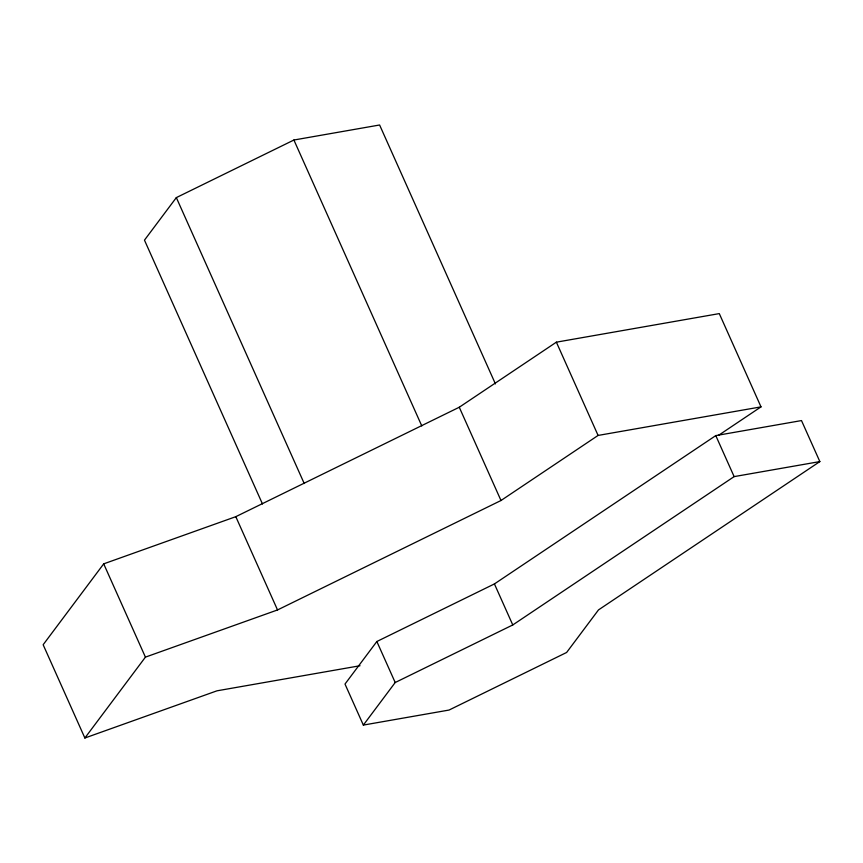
<?xml version="1.0" encoding="UTF-8"?>
<svg xmlns="http://www.w3.org/2000/svg" width="863" height="863" viewBox="0 0 863 863"><rect width="100%" height="100%" fill="white"/><g stroke="black" fill="none" stroke-linecap="round" stroke-linejoin="round"><path stroke-width="1.29" d="M495.427 383.906L379.612 124.995L293.905 140.022L176.332 197.605L144.466 240.151L262.481 503.97M718.599 435.297L761.004 406.872L719.289 313.603L556.376 342.169L459.267 407.239L235.804 516.678L103.7 563.852L43.15 644.737L84.876 738.005L216.98 690.821L360.022 665.74M84.876 738.005L145.426 657.131L277.53 609.947L500.993 500.508L598.091 435.437L761.004 406.872M376.851 641.511L344.995 684.057L363.345 725.082L449.051 710.055L566.624 652.471L598.49 609.914L819.85 461.586L801.5 420.572L715.783 435.599L494.423 583.927L376.851 641.511L395.2 682.525L363.345 725.082M395.2 682.525L512.773 624.952L734.133 476.613L819.85 461.586M715.783 435.599L734.133 476.613M556.376 342.169L598.091 435.437M459.267 407.239L500.993 500.508M494.423 583.927L512.773 624.952M293.905 140.022L421.791 425.923M176.332 197.605L304.218 483.507M235.804 516.678L277.53 609.947M103.7 563.852L145.426 657.131"/></g></svg>
